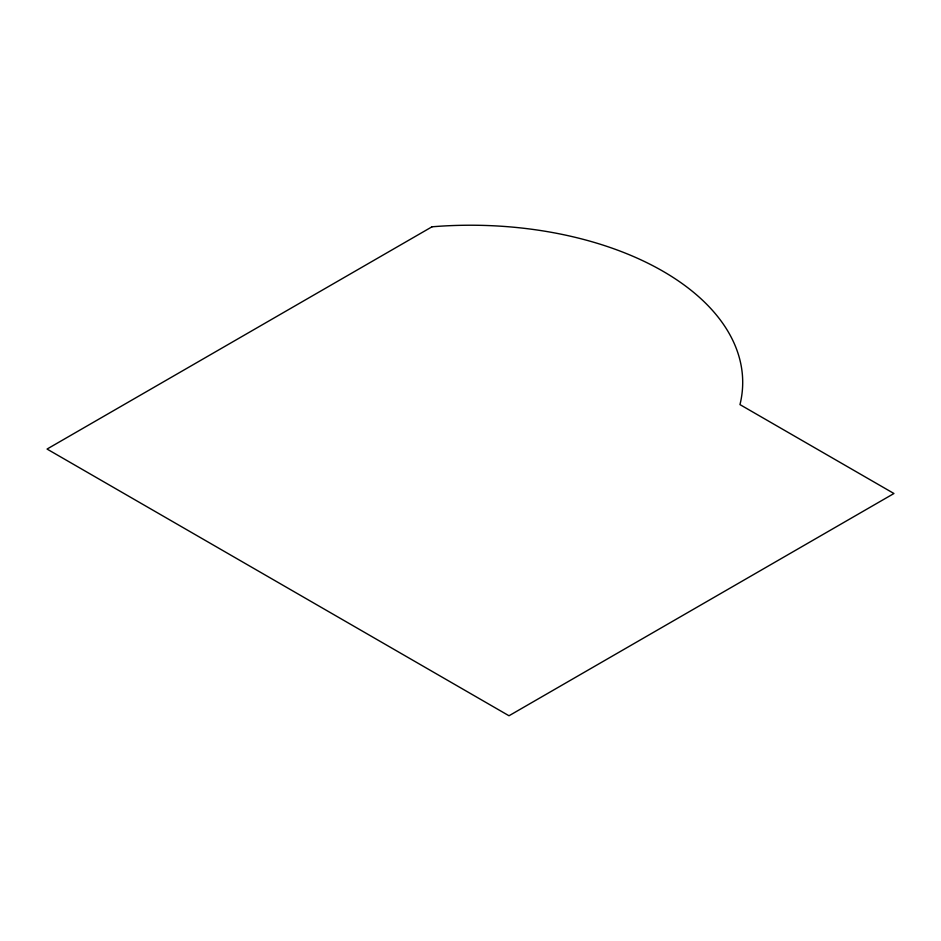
<?xml version="1.0" encoding="UTF-8"?>
<svg xmlns="http://www.w3.org/2000/svg" width="941" height="941" viewBox="0 0 941 941"><rect width="100%" height="100%" fill="white"/><g stroke="black" fill="none" stroke-linecap="round" stroke-linejoin="round"><path stroke-width="1.41" d="M432.001 226.805L47.05 449.057L508.999 715.76L893.95 493.507L739.967 404.606A272.208 157.159 0 0 0 432.001 226.805"/></g></svg>
